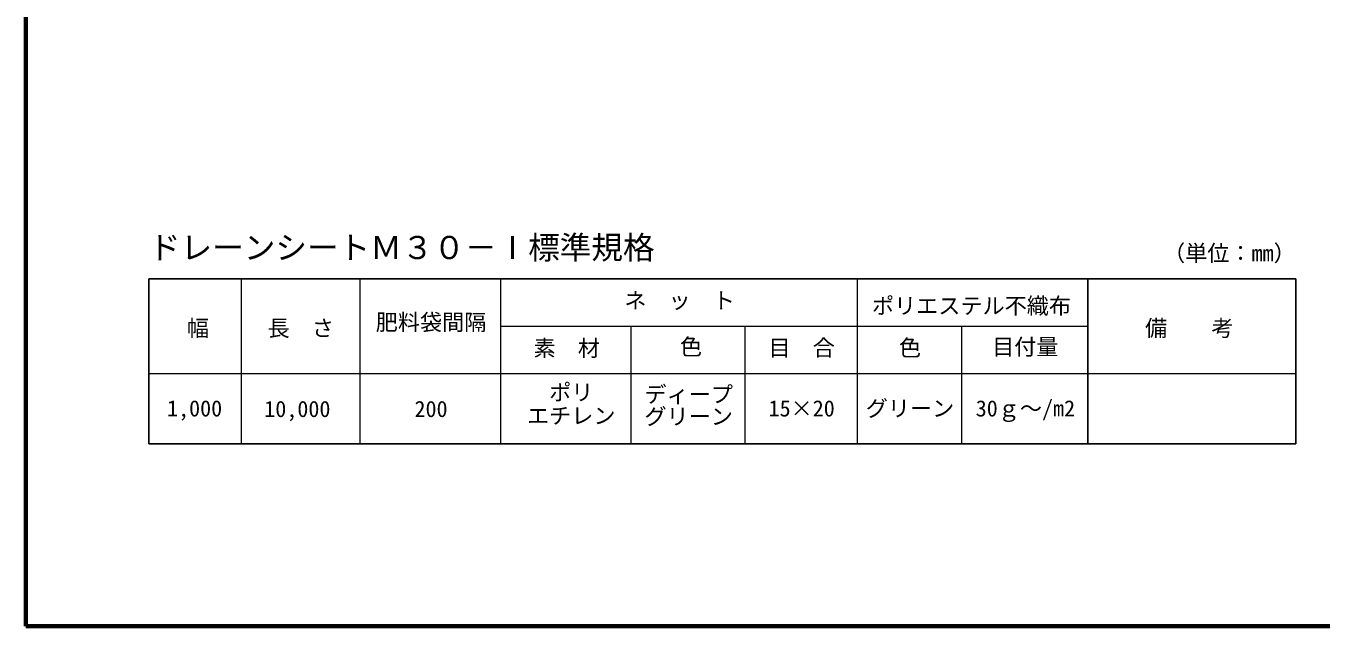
# Model space of a CAD drawing. Units: millimetres, scale not verified. Extents: x 200 to 8200, y 200 to 5838.
# Drawn here: x 200 to 4299, y 200 to 2101 of the extents above; entities that cross this region are included whole.
import ezdxf
from ezdxf.enums import TextEntityAlignment as Align

# ---------------------------------------------------------------- set-up
doc = ezdxf.new("R2010")
doc.units = ezdxf.units.MM
doc.header["$LTSCALE"] = 20
doc.layers.add('C-MTR', color=5, linetype='Continuous')
doc.layers.add('C-MTR-TXT', color=5, linetype='Continuous')
for name, color, linetype, lineweight in [('C-MTR-FRAM', 5, 'Continuous', 25), ('C-MTR-LINE', 5, 'Continuous', 13), ('C-TTL', 2, 'Continuous', 70)]:
    doc.layers.add(name, color=color, linetype=linetype, lineweight=lineweight)
doc.styles.add('ＭＳ ゴシック', font='')
doc.styles.get('ＭＳ ゴシック').set_extended_font_data('MS Gothic')

msp = doc.modelspace()

# ---------------------------------------------------------------- linework, layer by layer
at = {"layer": 'C-MTR-FRAM'}
for p, q in [((589.49, 1300.35), (589.49, 777.35)), ((589.49, 1300.35), (4218.69, 1300.35)), ((3560.36, 1300.35), (3560.36, 777.35)), ((4218.69, 1300.35), (4218.69, 777.35)), ((589.49, 777.35), (4218.69, 777.35))]:
    msp.add_line(p, q, dxfattribs=at)
at = {"layer": 'C-MTR-LINE'}
for p, q in [((881.19, 1300.35), (881.19, 777.35)), ((1257.11, 1300.35), (1257.11, 777.35)), ((1702.4, 1300.35), (1702.4, 777.35)), ((2830.05, 1300.35), (2830.05, 777.35)), ((1702.4, 1150.35), (3560.36, 1150.35)), ((2113.86, 1150.35), (2113.86, 777.35)), ((2475.34, 1150.35), (2475.34, 777.35)), ((3161.13, 1150.35), (3161.13, 777.35)), ((589.49, 1000.35), (4218.69, 1000.35))]:
    msp.add_line(p, q, dxfattribs=at)
at = {"layer": 'C-TTL'}
msp.add_lwpolyline([(200, 200), (8200, 200), (8200, 5740), (200, 5740)], close=True, dxfattribs=at)

# ---------------------------------------------------------------- texts
at = {"layer": 'C-MTR', "style": 'ＭＳ ゴシック'}
msp.add_text('ドレーンシートＭ３０－Ⅰ標準規格', height=73.31, dxfattribs=at).set_placement((589.49, 1340.35), align=Align.BOTTOM_LEFT)
at = {"layer": 'C-MTR-TXT', "style": 'ＭＳ ゴシック'}
msp.add_text('（単位：mm）', height=51.32, dxfattribs=at).set_placement((3798.69, 1340.35), align=Align.BOTTOM_LEFT)
for s, p in [('ネ\u3000ッ\u3000ト', (2268.71, 1190.35)), ('肥料袋間隔', (1482.08, 1121.35)), ('素\u3000材', (1911.6, 1039.35)), ('色', (2304.61, 1043.49)), ('目\u3000合', (2654.93, 1040.35)), ('色', (2997.7, 1040.35)), ('目付量', (3362.51, 1043.49)), ('ポリ', (1925.8, 899.35)), ('エチレン', (1925.8, 825.35))]:
    msp.add_text(s, height=51.32, dxfattribs=at).set_placement(p, align=Align.BOTTOM_CENTER)
for s, p in [('ポリエステル不織布', (3192.33, 1214.43)), ('幅', (744.65, 1143.76)), ('長\u3000さ', (1069.77, 1143.76)), ('備\u3000\u3000考', (3881.6, 1143.76)), ('1,000', (733.86, 889.55)), ('10,000', (1058.97, 887.75)), ('200', (1482.08, 887.75)), ('15×20', (2654.93, 889.55)), ('グリーン', (2997.7, 889.55)), ('30ｇ～/m2', (3362.99, 889.55))]:
    msp.add_text(s, height=51.32, dxfattribs=at).set_placement(p, align=Align.MIDDLE_CENTER)
for s, p in [('ディープ', (2157.37, 959.55)), ('グリーン', (2157.37, 889.55))]:
    msp.add_text(s, height=51.32, dxfattribs=at).set_placement(p, align=Align.TOP_LEFT)

doc.saveas('drawing.dxf')
